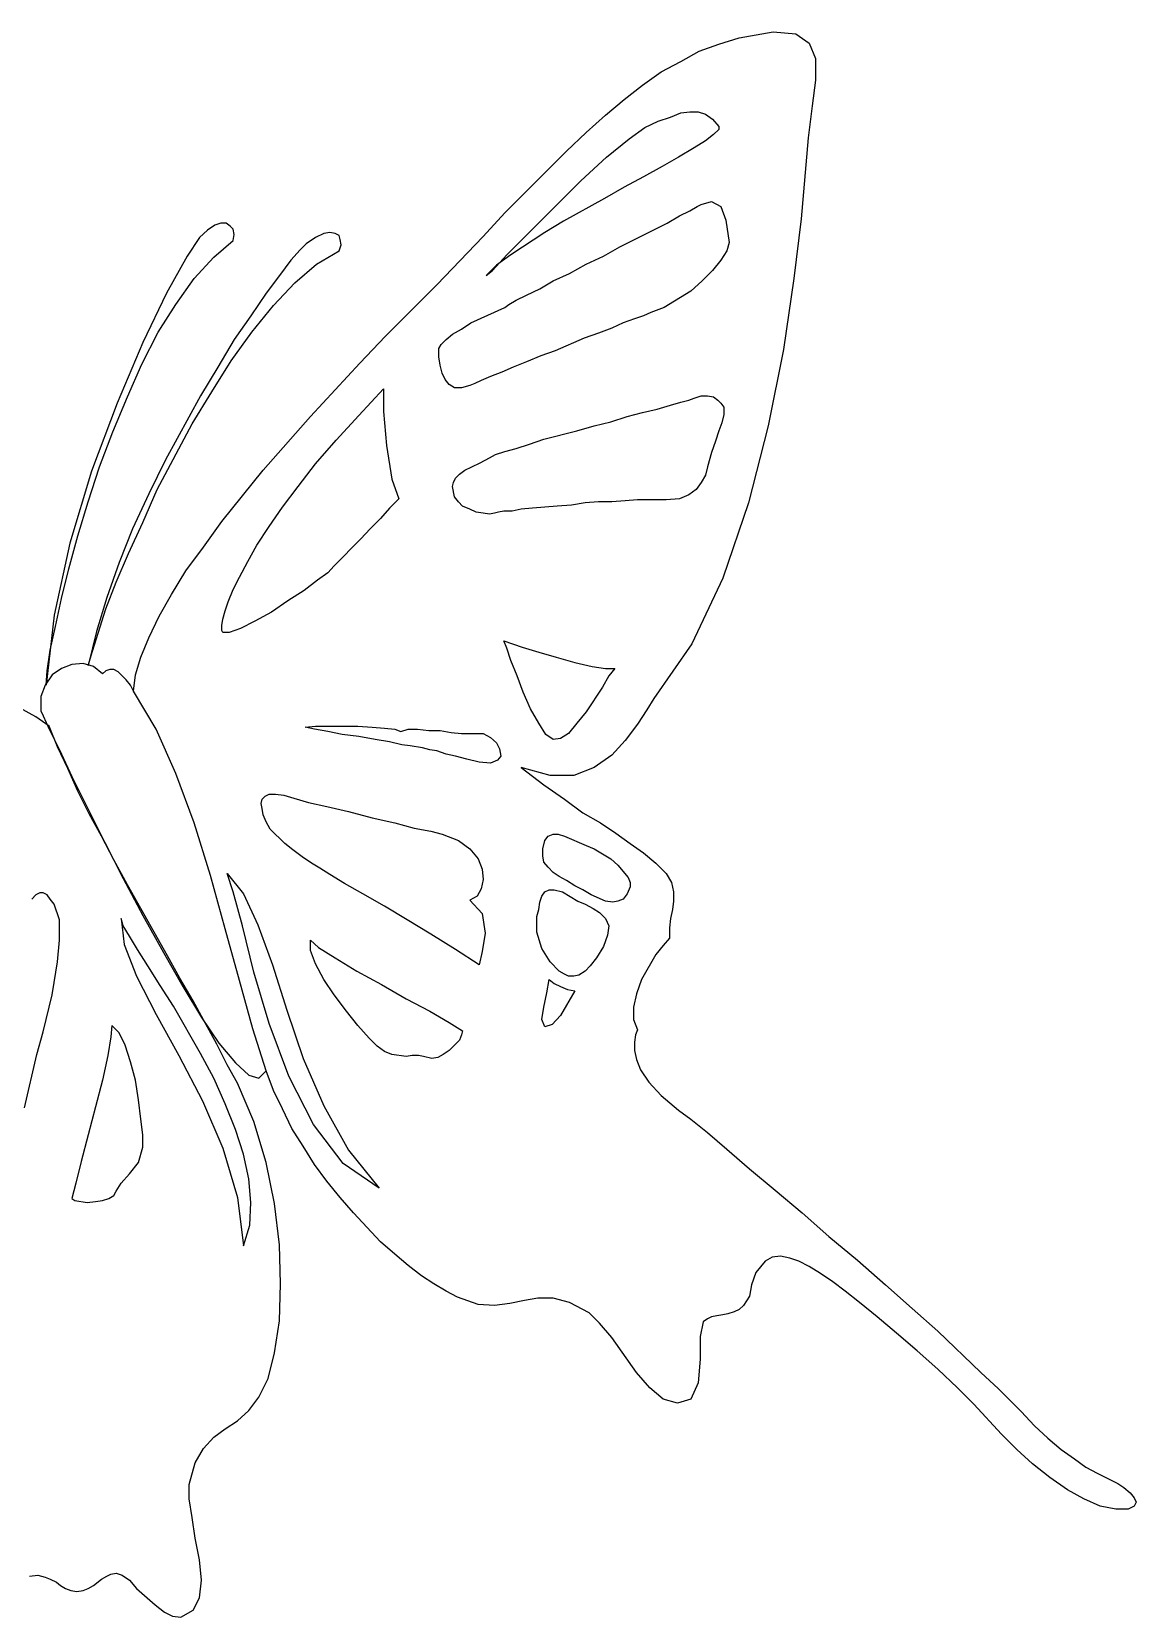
# Model space of a CAD drawing. Extents: x 0 to 29, y 0 to 28.5.
# Drawn here: x 13.15 to 29.05, y 5.68 to 28.5 of the extents above; entities that cross this region are included whole.
import ezdxf

# ---------------------------------------------------------------- set-up
doc = ezdxf.new("R2010")
doc.units = 0
doc.layers.add('CK_LEVEL_1', color=7, linetype='CONTINUOUS')

msp = doc.modelspace()

# ---------------------------------------------------------------- linework, layer by layer
at = {"layer": 'CK_LEVEL_1', "color": 2, "linetype": 'CONTINUOUS'}
for p, q in [((22.753408, 28.216003), (23.034681, 28.31963)), ((23.034681, 28.319632), (23.330757, 28.408453)), ((23.330757, 28.408453), (23.819283, 28.497276)), ((23.819283, 28.497276), (24.144966, 28.467669)), ((24.144964, 28.467669), (24.337414, 28.334435)), ((24.337414, 28.334435), (24.426237, 28.112377)), ((22.205669, 27.91993), (22.48694, 28.067968)), ((22.48694, 28.067966), (22.753408, 28.216003)), ((24.426237, 28.112377), (24.426237, 27.801497)), ((21.939201, 27.72748), (22.205669, 27.91993)), ((21.672733, 27.520227), (21.939201, 27.72748)), ((24.426237, 27.801498), (24.381824, 27.431404)), ((21.406265, 27.29817), (21.672733, 27.520227)), ((24.381824, 27.431404), (24.322609, 26.972486)), ((21.124994, 27.046507), (21.406267, 27.29817)), ((21.968809, 27.120525), (22.161259, 27.209347)), ((22.161259, 27.209347), (22.338905, 27.268562)), ((22.338903, 27.268562), (22.48694, 27.327778)), ((22.48694, 27.327778), (22.620174, 27.342581)), ((22.620174, 27.342581), (22.738605, 27.342581)), ((22.738605, 27.342581), (22.842232, 27.312973)), ((22.842232, 27.312975), (22.945858, 27.238956)), ((22.94586, 27.238955), (23.034681, 27.135328)), ((20.843721, 26.780039), (21.124994, 27.046507)), ((21.421068, 26.691216), (21.746752, 26.957684)), ((21.746752, 26.957684), (21.968809, 27.120525)), ((22.842232, 26.928076), (22.67939, 26.82445)), ((22.960663, 27.016897), (22.842234, 26.928074)), ((23.034681, 27.090918), (22.960663, 27.016899)), ((23.034681, 27.135328), (23.034681, 27.090918)), ((24.322611, 26.972486), (24.218985, 25.802988)), ((19.955496, 25.891811), (20.843723, 26.780039)), ((21.050976, 26.350727), (21.42107, 26.691214)), ((22.457335, 26.691216), (22.220474, 26.557981)), ((22.679392, 26.82445), (22.457335, 26.691216)), ((22.220472, 26.557981), (21.954004, 26.409943)), ((19.985104, 25.284857), (21.050976, 26.350729)), ((21.672733, 26.261906), (21.39146, 26.099064)), ((21.954004, 26.409943), (21.672733, 26.261904)), ((21.391462, 26.099064), (20.799311, 25.77338)), ((22.723803, 25.980635), (22.783018, 26.010242)), ((22.783016, 26.010241), (22.931055, 26.054651)), ((22.931055, 26.054651), (23.064289, 25.980633)), ((19.644615, 25.551325), (19.955494, 25.891811)), ((22.294493, 25.743773), (22.472139, 25.847399)), ((22.472137, 25.847401), (22.620174, 25.921419)), ((22.620174, 25.921417), (22.723801, 25.980633)), ((23.064289, 25.980635), (23.138308, 25.788185)), ((23.138308, 25.788183), (23.182718, 25.4625)), ((24.218985, 25.802988), (24.115358, 24.944368)), ((15.677203, 25.640146), (15.558772, 25.53652)), ((15.780829, 25.714167), (15.677203, 25.640148)), ((15.869652, 25.743773), (15.780828, 25.714165)), ((15.943671, 25.743773), (15.869652, 25.743773)), ((16.002886, 25.699362), (15.943671, 25.743773)), ((16.047297, 25.654949), (16.002886, 25.699362)), ((16.062101, 25.580931), (16.047297, 25.654949)), ((16.047297, 25.492109), (16.062101, 25.580931)), ((17.350031, 25.595736), (17.231602, 25.53652)), ((17.438852, 25.610538), (17.350029, 25.595734)), ((17.512871, 25.595736), (17.438852, 25.61054)), ((17.572086, 25.566128), (17.512871, 25.595736)), ((17.586889, 25.506912), (17.572086, 25.566128)), ((18.978445, 24.855547), (19.644615, 25.551325)), ((20.532843, 25.610538), (20.044317, 25.284855)), ((20.799311, 25.77338), (20.532843, 25.610538)), ((21.613518, 25.403286), (22.294491, 25.743773)), ((15.558772, 25.53652), (15.381127, 25.270052)), ((15.766025, 25.255247), (16.047297, 25.492107)), ((17.009542, 25.358875), (16.876308, 25.210836)), ((17.098366, 25.447697), (17.009542, 25.358875)), ((17.2316, 25.53652), (17.098366, 25.447697)), ((17.246403, 25.151623), (17.572086, 25.344072)), ((17.572086, 25.34407), (17.601694, 25.432894)), ((17.601694, 25.432894), (17.586889, 25.506912)), ((21.376657, 25.270052), (21.613518, 25.403286)), ((23.153112, 25.34407), (23.064289, 25.210836)), ((23.182718, 25.462502), (23.153111, 25.344072)), ((15.381127, 25.270052), (15.085052, 24.737116)), ((15.484754, 24.944368), (15.766025, 25.255247)), ((16.876308, 25.210836), (16.713467, 24.988779)), ((16.935524, 24.885155), (17.246403, 25.151623)), ((19.837065, 25.136818), (19.689026, 24.988779)), ((19.777849, 25.062799), (19.985102, 25.284857)), ((20.044317, 25.284857), (19.837065, 25.136818)), ((20.888132, 25.018389), (21.124992, 25.151623)), ((21.124994, 25.151623), (21.376657, 25.270052)), ((23.064289, 25.210836), (22.94586, 25.062798)), ((15.218286, 24.574274), (15.484754, 24.944368)), ((16.713467, 24.988779), (16.521017, 24.737116)), ((16.624645, 24.559471), (16.935524, 24.885155)), ((19.689028, 24.988779), (19.777851, 25.062798)), ((20.458824, 24.796331), (20.651274, 24.914761)), ((20.651274, 24.914761), (20.888134, 25.018387)), ((22.797821, 24.914761), (22.634979, 24.766724)), ((22.94586, 25.062799), (22.797821, 24.914761)), ((24.115356, 24.944368), (23.967318, 23.922907)), ((15.085052, 24.737116), (14.744564, 24.026535)), ((16.521017, 24.737116), (16.29896, 24.411432)), ((18.238256, 24.115356), (18.978445, 24.855545)), ((20.118338, 24.63349), (20.266375, 24.707508)), ((20.266375, 24.707508), (20.458824, 24.796331)), ((22.634979, 24.766724), (22.250082, 24.529863)), ((14.966621, 24.174572), (15.218287, 24.574274)), ((16.298962, 24.411432), (16.062101, 24.070946)), ((16.313765, 24.174572), (16.624645, 24.559471)), ((19.46697, 24.307806), (19.955496, 24.529863)), ((19.955496, 24.529863), (20.014711, 24.574274)), ((20.014709, 24.574274), (20.118336, 24.63349)), ((21.954004, 24.411432), (21.82077, 24.367022)), ((22.057632, 24.455845), (21.954006, 24.411434)), ((22.25008, 24.529863), (22.057631, 24.455845)), ((19.200502, 24.144964), (19.333736, 24.218983)), ((19.333736, 24.218985), (19.46697, 24.307806)), ((21.495089, 24.233788), (21.302639, 24.159769)), ((21.65793, 24.307806), (21.495089, 24.233788)), ((21.82077, 24.367022), (21.657928, 24.307806)), ((14.744565, 24.026535), (14.37447, 23.153112)), ((14.729761, 23.715654), (14.966621, 24.174572)), ((16.062101, 24.070946), (15.825241, 23.671244)), ((16.017691, 23.760067), (16.313766, 24.174572)), ((17.868162, 23.730459), (18.238256, 24.115356)), ((19.008053, 23.937712), (19.037661, 23.996927)), ((19.037661, 23.996927), (19.111679, 24.070946)), ((19.111679, 24.070946), (19.2005, 24.144964)), ((21.095387, 24.085751), (20.68088, 23.908104)), ((21.302639, 24.159769), (21.095387, 24.085751)), ((15.736418, 23.315952), (16.017691, 23.760067)), ((17.157581, 22.960663), (17.868162, 23.730459)), ((19.008053, 23.819283), (19.008053, 23.937712)), ((19.022858, 23.700851), (19.008053, 23.819283)), ((20.266375, 23.745262), (20.073925, 23.671244)), ((20.473627, 23.834085), (20.266375, 23.745264)), ((20.68088, 23.908104), (20.473627, 23.834085)), ((23.967319, 23.922909), (23.745264, 22.827429)), ((14.522508, 23.241934), (14.729761, 23.715654)), ((15.825241, 23.671244), (15.573576, 23.256737)), ((19.052465, 23.58242), (19.022858, 23.70085)), ((19.096876, 23.493599), (19.052465, 23.58242)), ((19.748241, 23.53801), (19.615007, 23.478794)), ((19.911083, 23.597225), (19.748241, 23.53801)), ((20.073925, 23.671244), (19.911083, 23.597225)), ((15.455146, 22.857037), (15.736418, 23.315954)), ((17.853357, 22.975466), (18.208649, 23.360365)), ((18.208649, 23.360365), (18.208649, 23.034681)), ((19.156092, 23.41958), (19.096876, 23.493599)), ((19.23011, 23.375168), (19.156092, 23.41958)), ((19.333736, 23.375168), (19.23011, 23.375168)), ((19.452168, 23.404776), (19.333736, 23.375168)), ((19.526184, 23.434383), (19.452166, 23.404776)), ((19.615007, 23.478794), (19.526184, 23.434381)), ((14.37447, 23.153112), (14.004375, 22.176062)), ((14.315255, 22.738605), (14.522509, 23.241934)), ((15.573576, 23.256739), (15.070248, 22.338905)), ((21.939201, 23.019878), (22.146454, 23.064289)), ((22.146456, 23.064289), (22.338905, 23.123505)), ((22.338903, 23.123505), (22.48694, 23.167915)), ((22.48694, 23.167915), (22.605371, 23.197523)), ((22.605371, 23.197523), (22.67939, 23.227131)), ((22.679392, 23.227131), (22.783018, 23.256739)), ((22.783016, 23.256739), (22.87184, 23.256739)), ((22.87184, 23.256739), (22.960661, 23.241934)), ((22.960663, 23.241934), (23.019878, 23.197523)), ((23.019878, 23.197523), (23.064289, 23.153112)), ((23.064289, 23.153112), (23.1087, 23.093897)), ((23.1087, 23.093897), (23.1087, 22.990271)), ((14.951817, 21.909594), (15.455146, 22.857035)), ((16.476606, 22.190866), (17.157581, 22.960663)), ((17.527676, 22.620176), (17.853359, 22.975466)), ((18.208649, 23.034681), (18.253059, 22.546158)), ((20.99176, 22.75341), (21.243423, 22.827429)), ((21.243423, 22.827429), (21.480284, 22.886644)), ((21.480284, 22.886644), (21.717144, 22.960663)), ((21.717146, 22.960663), (21.939203, 23.019878)), ((23.079094, 22.87184), (23.034681, 22.75341)), ((23.1087, 22.990271), (23.079092, 22.871841)), ((23.745262, 22.827429), (23.463989, 21.717146)), ((14.122806, 22.235277), (14.315254, 22.738605)), ((17.2316, 22.27969), (17.527676, 22.620176)), ((20.310785, 22.560961), (20.518038, 22.634979)), ((20.51804, 22.634979), (20.99176, 22.75341)), ((22.990271, 22.605371), (22.931055, 22.44253)), ((23.034681, 22.75341), (22.990271, 22.605371)), ((18.253059, 22.546158), (18.327078, 22.057632)), ((19.600204, 22.294493), (19.733438, 22.368511)), ((19.733438, 22.368511), (19.822262, 22.412924)), ((19.822262, 22.412924), (19.955496, 22.457335)), ((19.955496, 22.457335), (20.118338, 22.501745)), ((20.118338, 22.501745), (20.310787, 22.560961)), ((22.931055, 22.44253), (22.87184, 22.235277)), ((14.004376, 22.176062), (13.693497, 21.139797)), ((13.959964, 21.731949), (14.122806, 22.235277)), ((15.070248, 22.338903), (14.833386, 21.850378)), ((15.884456, 21.450678), (16.476606, 22.190866)), ((16.979935, 21.954004), (17.2316, 22.279688)), ((19.244913, 22.072435), (19.304129, 22.131651)), ((19.304129, 22.131651), (19.378147, 22.190866)), ((19.378147, 22.190866), (19.481773, 22.235277)), ((19.481773, 22.235277), (19.600203, 22.294493)), ((22.87184, 22.235277), (22.842232, 22.116848)), ((14.744565, 21.435873), (14.951817, 21.909594)), ((16.757879, 21.65793), (16.979935, 21.954006)), ((18.32708, 22.057632), (18.430706, 21.77636)), ((19.200502, 21.954004), (19.215307, 22.01322)), ((19.23011, 21.805967), (19.200502, 21.954004)), ((19.215305, 22.013222), (19.244913, 22.072437)), ((22.708998, 21.909594), (22.605371, 21.835575)), ((22.783016, 22.013222), (22.708998, 21.909595)), ((22.842232, 22.116846), (22.783016, 22.01322)), ((13.811926, 21.243423), (13.959964, 21.731949)), ((14.833387, 21.85038), (14.596527, 21.347052)), ((18.430706, 21.77636), (18.297472, 21.643126)), ((19.289326, 21.731949), (19.23011, 21.805967)), ((19.348539, 21.672733), (19.289324, 21.731949)), ((19.452168, 21.628323), (19.348541, 21.672735)), ((20.710487, 21.672733), (20.355196, 21.643126)), ((20.917742, 21.687536), (20.710489, 21.672733)), ((21.110189, 21.717146), (20.91774, 21.687538)), ((21.302639, 21.731949), (21.110189, 21.717144)), ((21.495089, 21.731949), (21.302639, 21.731949)), ((21.687536, 21.746754), (21.495087, 21.731949)), ((21.865183, 21.761557), (21.687536, 21.746754)), ((22.27969, 21.761557), (21.865183, 21.761557)), ((22.472137, 21.77636), (22.279688, 21.761555)), ((22.605371, 21.835575), (22.472137, 21.77636)), ((23.463991, 21.717146), (23.093897, 20.636471)), ((15.617988, 21.080582), (15.884456, 21.450676)), ((16.56543, 21.376657), (16.757879, 21.65793)), ((18.164238, 21.495089), (18.016199, 21.34705)), ((18.297472, 21.643126), (18.164238, 21.495087)), ((19.540989, 21.583912), (19.452168, 21.628323)), ((19.644615, 21.569107), (19.540989, 21.583912)), ((19.733438, 21.554302), (19.644617, 21.569107)), ((19.807457, 21.569107), (19.733438, 21.554302)), ((19.866673, 21.583912), (19.807457, 21.569107)), ((19.940691, 21.598715), (19.866673, 21.58391)), ((20.059122, 21.598715), (19.940691, 21.598715)), ((20.192356, 21.628323), (20.059122, 21.598715)), ((20.355198, 21.643126), (20.192356, 21.628321)), ((13.678692, 20.769703), (13.811926, 21.243423)), ((14.596527, 21.34705), (14.404078, 20.858526)), ((14.537312, 20.99176), (14.744565, 21.435873)), ((16.387783, 21.110189), (16.565428, 21.376657)), ((18.016199, 21.34705), (17.882965, 21.199013)), ((13.693496, 21.139797), (13.471439, 20.103533)), ((14.359666, 20.577253), (14.537312, 20.99176)), ((15.366323, 20.740095), (15.617989, 21.080582)), ((16.254551, 20.873329), (16.387785, 21.110189)), ((17.882965, 21.199013), (17.498068, 20.814114)), ((13.575066, 20.340393), (13.678692, 20.769703)), ((14.404078, 20.858526), (14.226432, 20.355198)), ((16.13612, 20.651274), (16.254549, 20.873329)), ((17.498068, 20.814114), (17.409245, 20.710487)), ((14.211629, 20.192356), (14.359666, 20.577253)), ((15.15907, 20.399609), (15.366323, 20.740095)), ((16.047297, 20.473627), (16.13612, 20.651274)), ((17.261208, 20.606861), (17.068758, 20.458824)), ((17.409245, 20.710487), (17.261206, 20.606861)), ((23.093897, 20.636469), (22.649784, 19.689028)), ((13.486243, 19.940691), (13.575067, 20.340393)), ((14.226432, 20.355198), (14.078394, 19.866673)), ((14.981425, 20.08873), (15.15907, 20.399611)), ((15.973278, 20.295982), (16.047297, 20.473627)), ((16.831898, 20.310785), (16.595037, 20.147943)), ((17.068758, 20.458824), (16.831898, 20.310785)), ((13.47144, 20.103533), (13.353009, 19.096876)), ((14.019179, 19.585402), (14.211629, 20.192356)), ((14.833387, 19.777849), (14.981425, 20.088728)), ((15.899259, 20.044317), (15.928866, 20.162746)), ((15.928867, 20.162748), (15.973278, 20.295982)), ((16.595037, 20.147943), (16.358177, 20.014709)), ((13.412224, 19.600204), (13.486243, 19.940691)), ((14.078394, 19.866673), (13.959964, 19.378149)), ((15.884456, 19.955496), (15.899259, 20.044319)), ((15.884456, 19.881475), (15.884456, 19.955494)), ((15.899259, 19.85187), (15.884456, 19.881477)), ((15.988082, 19.85187), (15.899259, 19.85187)), ((16.150925, 19.911083), (15.988083, 19.851868)), ((16.358177, 20.014709), (16.150925, 19.911083)), ((14.714957, 19.496578), (14.833387, 19.777851)), ((19.940691, 19.733438), (20.207159, 19.644617)), ((19.985104, 19.629812), (19.940691, 19.733438)), ((20.044317, 19.452168), (19.985102, 19.629812)), ((20.207159, 19.644615), (20.444019, 19.570597)), ((22.649782, 19.689028), (22.102043, 18.904428)), ((13.367813, 19.304129), (13.412224, 19.600204)), ((13.723104, 19.392952), (13.575066, 19.333736)), ((13.885945, 19.407755), (13.723104, 19.392952)), ((14.033983, 19.363344), (13.885945, 19.407755)), ((13.959964, 19.378147), (14.019178, 19.5854)), ((14.640938, 19.244913), (14.714957, 19.496576)), ((20.133141, 19.23011), (20.044319, 19.452168)), ((20.444019, 19.570597), (20.695683, 19.496578)), ((20.695684, 19.496578), (20.962152, 19.42256)), ((20.962152, 19.42256), (21.213816, 19.363344)), ((13.441832, 19.244913), (13.338204, 19.096874)), ((13.353009, 19.096876), (13.367813, 19.304129)), ((13.575066, 19.333736), (13.441832, 19.244915)), ((14.167217, 19.259718), (14.033983, 19.363344)), ((14.211629, 19.304129), (14.167217, 19.259716)), ((14.270844, 19.318933), (14.21163, 19.304129)), ((14.330059, 19.318933), (14.270844, 19.318933)), ((14.389274, 19.289326), (14.330059, 19.318933)), ((14.507704, 19.170895), (14.389274, 19.289324)), ((14.566919, 19.096876), (14.507705, 19.170895)), ((14.611331, 19.008053), (14.640938, 19.244913)), ((20.221964, 18.99325), (20.133141, 19.23011)), ((21.213816, 19.363344), (21.406265, 19.333736)), ((21.450678, 19.23011), (21.361855, 19.067268)), ((21.406265, 19.333736), (21.539499, 19.333736)), ((21.539499, 19.333736), (21.450676, 19.23011)), ((13.338205, 19.096876), (13.278991, 18.934034)), ((14.611331, 19.008053), (14.566919, 19.096876)), ((14.937014, 18.460314), (14.611331, 19.008053)), ((20.32559, 18.75639), (20.221964, 18.99325)), ((21.361855, 19.067268), (21.124994, 18.711979)), ((13.204971, 18.637959), (12.968111, 18.771193)), ((13.27899, 18.934034), (13.27899, 18.726782)), ((13.27899, 18.726782), (13.308598, 18.652763)), ((20.444019, 18.549135), (20.32559, 18.756388)), ((21.124994, 18.711979), (20.99176, 18.549137)), ((21.998417, 18.741585), (21.865183, 18.534332)), ((22.102043, 18.904427), (21.998417, 18.741585)), ((13.397421, 18.504725), (13.204971, 18.637959)), ((13.308598, 18.652763), (13.397421, 18.460314)), ((13.515851, 18.208649), (13.397421, 18.504725)), ((17.083563, 18.489922), (17.231602, 18.504726)), ((17.216797, 18.460314), (17.083563, 18.489922)), ((17.2316, 18.504725), (17.838554, 18.504725)), ((17.838554, 18.504725), (18.045807, 18.48992)), ((18.045807, 18.489922), (18.223454, 18.475117)), ((20.547646, 18.386293), (20.444019, 18.549135)), ((20.99176, 18.549135), (20.873329, 18.401096)), ((21.865183, 18.534332), (21.687536, 18.297472)), ((13.397421, 18.460314), (13.545458, 18.164238)), ((15.218286, 17.823751), (14.937014, 18.460314)), ((17.409245, 18.430706), (17.216795, 18.460314)), ((17.616499, 18.386293), (17.409246, 18.430706)), ((17.853357, 18.356688), (17.616497, 18.386295)), ((18.090219, 18.312277), (17.853359, 18.356688)), ((18.297472, 18.282667), (18.090219, 18.312275)), ((18.223454, 18.475117), (18.371492, 18.460312)), ((18.475117, 18.238256), (18.297472, 18.282667)), ((18.37149, 18.460314), (18.460312, 18.430706)), ((18.460314, 18.430706), (18.56394, 18.460314)), ((18.56394, 18.460314), (18.697174, 18.460314)), ((18.697174, 18.460314), (18.860016, 18.445511)), ((18.860016, 18.445511), (19.022858, 18.445511)), ((19.022858, 18.445511), (19.185699, 18.415903)), ((19.185699, 18.415901), (19.333736, 18.401096)), ((19.333736, 18.401098), (19.644617, 18.401098)), ((19.644615, 18.401098), (19.748241, 18.341883)), ((19.748241, 18.341883), (19.837065, 18.267864)), ((19.837065, 18.267864), (19.881475, 18.179043)), ((20.651274, 18.312277), (20.547647, 18.386295)), ((20.754898, 18.32708), (20.651272, 18.312277)), ((20.873329, 18.401098), (20.7549, 18.32708)), ((21.687536, 18.297472), (21.495087, 18.090219)), ((13.663889, 17.89777), (13.515851, 18.208649)), ((13.545458, 18.164238), (13.723104, 17.779341)), ((18.593548, 18.223454), (18.475119, 18.238258)), ((18.771193, 18.193846), (18.593546, 18.223454)), ((18.874819, 18.164238), (18.771193, 18.193846)), ((18.978445, 18.149433), (18.874819, 18.164238)), ((19.111679, 18.105022), (18.978445, 18.149433)), ((19.244913, 18.075415), (19.111679, 18.105022)), ((19.407755, 18.031004), (19.244913, 18.075415)), ((19.585402, 17.986591), (19.407755, 18.031004)), ((19.89628, 18.075415), (19.85187, 18.016199)), ((19.881475, 18.179043), (19.89628, 18.075417)), ((21.495089, 18.090219), (21.243425, 17.912575)), ((13.811926, 17.572086), (13.663889, 17.89777)), ((15.484754, 17.113169), (15.218286, 17.823751)), ((19.748241, 17.971788), (19.5854, 17.986591)), ((19.85187, 18.016199), (19.748243, 17.971788)), ((20.606861, 17.794144), (20.192356, 17.912575)), ((20.192356, 17.912575), (20.51804, 17.66091)), ((20.947348, 17.794144), (20.606861, 17.794144)), ((21.243423, 17.912575), (20.947348, 17.794144)), ((13.723104, 17.779341), (14.196824, 16.8319)), ((13.974768, 17.246403), (13.811926, 17.572086)), ((20.51804, 17.66091), (20.814116, 17.453657)), ((16.446999, 17.394442), (16.461803, 17.453657)), ((16.461803, 17.320421), (16.446999, 17.39444)), ((16.461803, 17.453655), (16.506214, 17.498068)), ((16.506214, 17.498068), (16.56543, 17.527676)), ((16.56543, 17.527676), (16.654253, 17.527676)), ((16.654251, 17.527676), (16.77268, 17.512871)), ((16.772682, 17.512871), (16.920721, 17.46846)), ((16.920719, 17.46846), (17.127972, 17.409245)), ((17.127974, 17.409245), (17.394442, 17.350029)), ((17.394442, 17.350031), (17.705322, 17.276012)), ((20.814114, 17.453655), (21.080582, 17.261206)), ((14.152413, 16.920719), (13.974769, 17.246403)), ((15.721614, 16.358177), (15.484754, 17.113169)), ((16.476606, 17.2316), (16.461802, 17.320421)), ((16.521017, 17.127974), (16.476606, 17.2316)), ((16.580233, 17.024347), (16.521017, 17.127974)), ((17.70532, 17.276011), (18.045807, 17.187187)), ((18.045807, 17.187187), (18.37149, 17.113169)), ((18.37149, 17.113169), (18.652761, 17.03915)), ((21.080582, 17.261208), (21.332247, 17.113169)), ((21.332247, 17.113169), (21.554302, 16.965132)), ((14.330059, 16.580233), (14.152413, 16.920719)), ((16.787485, 16.817095), (16.580233, 17.024347)), ((18.652761, 17.03915), (18.889622, 16.994738)), ((18.889624, 16.99474), (19.052465, 16.950329)), ((19.052465, 16.950329), (19.289326, 16.861506)), ((20.532843, 16.861506), (20.577253, 16.920721)), ((20.577253, 16.920719), (20.651272, 16.950327)), ((20.651274, 16.950329), (20.725292, 16.950329)), ((20.725292, 16.950329), (20.814114, 16.920721)), ((20.814114, 16.920719), (21.124994, 16.787485)), ((21.554302, 16.965132), (21.761555, 16.817093)), ((14.196825, 16.831898), (14.463293, 16.313765)), ((16.905916, 16.728271), (16.787487, 16.817095)), ((17.03915, 16.624645), (16.905916, 16.728271)), ((19.289326, 16.861506), (19.452168, 16.743076)), ((19.452168, 16.743074), (19.570597, 16.595036)), ((20.503235, 16.743074), (20.532843, 16.861504)), ((20.503235, 16.639448), (20.503235, 16.743074)), ((21.124994, 16.787485), (21.243423, 16.743074)), ((21.243423, 16.743074), (21.480284, 16.595036)), ((21.761557, 16.817095), (21.954006, 16.683861)), ((21.954004, 16.683861), (22.131651, 16.535822)), ((14.522508, 16.224943), (14.330059, 16.580233)), ((17.172384, 16.535822), (17.03915, 16.624645)), ((17.290815, 16.461803), (17.172384, 16.535822)), ((17.438852, 16.37298), (17.290813, 16.461803)), ((19.570597, 16.595037), (19.629812, 16.446999)), ((19.629812, 16.446999), (19.644617, 16.298962)), ((20.51804, 16.550627), (20.503235, 16.639448)), ((20.577253, 16.476606), (20.518038, 16.550625)), ((20.651274, 16.402588), (20.577255, 16.476606)), ((21.480284, 16.595037), (21.58391, 16.506214)), ((21.583912, 16.506214), (21.731951, 16.328569)), ((22.131651, 16.535822), (22.27969, 16.387783)), ((14.463293, 16.313765), (14.744565, 15.780828)), ((15.099855, 15.203482), (14.522509, 16.224943)), ((15.928867, 15.58838), (15.721614, 16.358177)), ((16.047297, 16.121317), (15.958474, 16.387785)), ((15.958475, 16.387783), (16.195335, 16.091707)), ((17.646105, 16.239746), (17.438852, 16.37298)), ((17.912573, 16.091709), (17.646105, 16.239746)), ((19.644615, 16.298962), (19.615007, 16.165728)), ((20.740095, 16.343372), (20.651274, 16.402588)), ((20.843721, 16.284159), (20.740095, 16.343374)), ((20.962152, 16.210138), (20.843723, 16.284157)), ((21.080582, 16.150925), (20.962152, 16.21014)), ((21.731949, 16.328569), (21.761557, 16.254551)), ((21.761557, 16.254551), (21.761557, 16.195335)), ((22.27969, 16.387783), (22.353708, 16.254549)), ((22.353706, 16.254551), (22.383314, 16.121317)), ((13.204971, 16.076904), (13.145757, 16.017689)), ((13.264187, 16.106512), (13.204971, 16.076904)), ((13.308598, 16.106512), (13.264187, 16.106512)), ((13.367813, 16.076904), (13.308599, 16.106512)), ((13.412224, 16.017691), (13.367813, 16.076906)), ((13.47144, 15.943671), (13.412225, 16.017691)), ((16.180531, 15.632791), (16.047297, 16.121315)), ((16.195335, 16.091709), (16.402588, 15.647595)), ((18.223454, 15.914063), (17.912573, 16.091709)), ((19.555794, 16.062101), (19.452168, 16.002886)), ((19.452168, 16.002886), (19.629812, 15.810437)), ((19.615007, 16.165728), (19.555792, 16.062101)), ((20.444019, 15.869652), (20.458824, 15.973278)), ((20.458824, 15.973278), (20.488432, 16.062101)), ((20.488432, 16.062101), (20.532845, 16.121317)), ((20.532843, 16.121317), (20.592058, 16.150925)), ((20.592058, 16.150925), (20.666077, 16.150925)), ((20.666077, 16.150925), (20.784506, 16.121317)), ((20.784508, 16.121317), (21.006563, 15.988083)), ((21.006563, 15.988082), (21.110189, 15.943671)), ((21.199013, 16.076904), (21.080582, 16.150923)), ((21.406265, 15.988082), (21.199013, 16.076904)), ((21.509892, 15.973278), (21.406265, 15.988082)), ((21.583912, 15.988082), (21.509893, 15.973278)), ((21.65793, 16.017691), (21.583912, 15.988083)), ((21.717146, 16.091709), (21.65793, 16.017691)), ((21.761557, 16.195335), (21.717146, 16.091709)), ((22.383314, 15.988082), (22.368509, 15.869652)), ((22.383314, 16.121317), (22.383314, 15.988083)), ((13.545458, 15.721614), (13.471439, 15.943671)), ((14.744565, 15.780829), (15.04064, 15.247893)), ((18.549135, 15.721614), (18.223452, 15.914062)), ((19.629812, 15.810437), (19.674223, 15.529165)), ((20.414412, 15.766025), (20.444019, 15.869652)), ((20.414412, 15.543969), (20.414412, 15.766026)), ((21.110189, 15.943671), (21.228619, 15.884457)), ((21.228621, 15.884456), (21.317444, 15.825241)), ((21.317444, 15.825241), (21.406267, 15.736418)), ((22.368511, 15.869652), (22.338903, 15.736418)), ((13.545458, 15.425539), (13.545458, 15.721614)), ((14.433685, 15.736418), (14.478097, 15.366323)), ((14.463293, 15.632791), (14.433685, 15.736418)), ((14.552115, 15.484754), (14.463293, 15.632791)), ((16.13612, 14.848191), (15.928866, 15.58838)), ((16.343372, 14.966621), (16.180531, 15.632792)), ((16.402588, 15.647595), (16.60984, 15.070249)), ((18.889624, 15.514361), (18.549137, 15.721615)), ((19.244913, 15.292304), (18.889622, 15.514361)), ((19.674223, 15.529165), (19.629812, 15.262697)), ((20.488432, 15.307108), (20.414413, 15.543969)), ((21.406265, 15.736418), (21.450676, 15.632791)), ((21.450678, 15.632791), (21.435873, 15.499557)), ((22.338903, 15.736418), (22.324099, 15.603184)), ((22.3241, 15.603184), (22.3241, 15.455146)), ((13.515851, 15.114659), (13.545458, 15.425539)), ((14.478097, 15.366323), (14.655742, 14.907407)), ((14.670546, 15.292304), (14.552114, 15.484754)), ((14.818583, 15.055444), (14.670546, 15.292304)), ((17.157581, 15.425539), (17.276011, 15.321912)), ((17.157581, 15.277501), (17.157581, 15.425539)), ((17.276011, 15.321912), (17.512871, 15.173874)), ((19.585402, 15.070248), (19.244915, 15.292304)), ((20.606861, 15.114659), (20.488432, 15.307108)), ((21.376657, 15.336716), (21.273031, 15.173874)), ((21.435873, 15.499557), (21.376657, 15.336716)), ((22.235277, 15.35152), (22.131651, 15.218286)), ((22.3241, 15.455146), (22.235277, 15.35152)), ((13.47144, 14.818584), (13.515851, 15.114659)), ((15.04064, 15.247893), (15.321912, 14.759368)), ((15.277501, 14.877799), (15.099855, 15.203482)), ((16.60984, 15.070248), (16.817093, 14.41888)), ((17.2316, 15.085052), (17.157581, 15.2775)), ((17.350031, 14.862995), (17.231602, 15.085052)), ((17.512871, 15.173874), (17.823751, 14.981425)), ((19.629812, 15.262697), (19.585402, 15.070249)), ((20.740095, 14.981425), (20.606861, 15.114659)), ((21.273031, 15.173874), (21.18421, 15.055444)), ((22.131651, 15.218286), (21.924398, 14.862994)), ((14.655742, 14.907406), (14.937014, 14.359666)), ((14.996229, 14.774172), (14.818583, 15.055444)), ((15.46995, 14.552115), (15.277501, 14.877799)), ((16.328569, 14.152413), (16.13612, 14.848191)), ((16.56543, 14.226432), (16.343374, 14.96662)), ((17.498068, 14.640938), (17.350029, 14.862995)), ((17.823751, 14.981425), (18.179043, 14.788977)), ((20.56245, 14.670546), (20.592058, 14.862994)), ((20.592058, 14.862995), (20.666077, 14.803781)), ((20.814114, 14.937014), (20.740095, 14.981424)), ((20.873329, 14.907406), (20.814114, 14.937014)), ((20.947348, 14.907406), (20.873329, 14.907406)), ((21.021366, 14.92221), (20.947348, 14.907406)), ((21.110189, 14.981425), (21.021366, 14.922211)), ((21.18421, 15.055444), (21.110191, 14.981424)), ((21.924398, 14.862995), (21.85038, 14.655742)), ((13.308598, 14.108002), (13.441832, 14.640938)), ((13.441832, 14.640938), (13.471439, 14.818583)), ((15.188678, 14.478097), (14.996229, 14.774172)), ((15.321912, 14.759368), (15.58838, 14.315255)), ((17.675713, 14.404078), (17.498068, 14.640938)), ((18.179043, 14.788976), (18.534332, 14.581722)), ((20.51804, 14.463293), (20.56245, 14.670547)), ((20.666077, 14.80378), (20.754898, 14.759368)), ((20.754898, 14.759368), (20.858524, 14.714957)), ((20.962152, 14.700153), (20.7549, 14.344863)), ((20.858526, 14.714957), (20.962152, 14.700153)), ((21.85038, 14.655742), (21.805969, 14.463293)), ((15.573576, 13.797123), (15.188678, 14.478097)), ((15.647595, 14.226432), (15.469951, 14.552114)), ((16.817095, 14.418881), (17.053955, 13.723104)), ((17.838554, 14.196825), (17.675713, 14.404078)), ((18.534332, 14.581723), (18.874819, 14.404078)), ((18.874819, 14.404078), (19.156092, 14.241236)), ((20.488432, 14.285647), (20.51804, 14.463293)), ((21.805967, 14.463293), (21.805967, 14.285647)), ((14.300451, 14.196825), (14.285647, 14.033983)), ((14.404078, 14.093198), (14.30045, 14.196825)), ((14.937014, 14.359666), (15.262696, 13.767515)), ((15.58838, 14.315255), (15.840044, 13.945161)), ((15.810437, 13.930357), (15.647595, 14.226432)), ((16.521017, 13.545458), (16.328568, 14.152412)), ((16.846701, 13.47144), (16.565428, 14.226433)), ((18.001396, 14.019179), (17.838554, 14.196825)), ((19.156092, 14.241236), (19.348541, 14.122806)), ((20.532843, 14.182021), (20.48843, 14.285647)), ((20.636469, 14.211629), (20.532843, 14.182021)), ((20.754898, 14.344863), (20.636469, 14.211629)), ((21.805967, 14.285647), (21.865183, 14.13761)), ((13.219775, 13.782319), (13.308599, 14.108002)), ((14.285647, 14.033983), (14.241237, 13.767515)), ((14.4929, 13.915553), (14.404078, 14.093198)), ((15.958475, 13.634281), (15.810437, 13.930357)), ((15.840044, 13.945161), (16.076904, 13.663889)), ((18.119825, 13.900749), (18.001396, 14.019179)), ((19.304129, 13.989572), (19.15609, 13.841534)), ((19.333736, 14.063591), (19.304129, 13.989572)), ((19.348539, 14.122806), (19.333735, 14.063591)), ((21.835575, 14.063591), (21.82077, 13.959964)), ((21.82077, 13.959964), (21.82077, 13.841534)), ((21.865183, 14.13761), (21.835575, 14.063591)), ((13.04213, 13.012522), (13.219775, 13.782319)), ((14.241236, 13.767515), (14.167216, 13.412224)), ((14.566919, 13.678692), (14.4929, 13.915553)), ((15.262697, 13.767515), (15.603184, 13.116149)), ((15.766025, 13.441832), (15.573576, 13.797123)), ((17.053953, 13.723104), (17.350029, 13.04213)), ((18.223454, 13.82673), (18.119827, 13.900749)), ((18.32708, 13.782319), (18.223454, 13.82673)), ((18.534332, 13.752711), (18.32708, 13.782319)), ((18.623156, 13.767515), (18.534332, 13.752711)), ((18.711979, 13.767515), (18.623156, 13.767515)), ((18.785995, 13.752711), (18.711977, 13.767515)), ((18.904427, 13.723104), (18.785995, 13.75271)), ((18.99325, 13.737908), (18.904428, 13.723104)), ((19.067268, 13.782319), (18.99325, 13.737908)), ((19.156092, 13.841534), (19.067268, 13.782319)), ((21.82077, 13.841534), (21.850378, 13.7083)), ((21.85038, 13.7083), (21.909595, 13.560262)), ((14.640938, 13.412224), (14.566918, 13.678692)), ((16.106512, 13.367813), (15.958475, 13.634281)), ((16.076904, 13.663889), (16.269354, 13.486243)), ((16.269354, 13.486243), (16.417393, 13.441833)), ((16.417393, 13.441832), (16.521019, 13.545458)), ((16.624645, 13.264187), (16.521019, 13.545458)), ((17.201992, 12.775662), (16.846701, 13.47144)), ((21.909594, 13.560262), (22.028023, 13.382617)), ((14.167217, 13.412224), (14.063591, 13.027326)), ((14.685349, 13.130953), (14.640939, 13.412224)), ((15.928867, 13.071738), (15.766026, 13.441833)), ((16.343372, 12.820073), (16.106512, 13.367813)), ((16.757879, 12.997719), (16.624645, 13.264187)), ((22.028025, 13.382617), (22.205671, 13.190168)), ((14.063591, 13.027326), (13.959964, 12.627624)), ((14.714957, 12.849681), (14.685349, 13.130953)), ((15.603184, 13.116149), (15.899259, 12.435175)), ((16.076904, 12.701643), (15.928866, 13.071738)), ((17.350031, 13.04213), (17.705322, 12.405567)), ((22.205669, 13.190168), (22.457333, 12.982915)), ((14.744565, 12.627624), (14.714957, 12.849681)), ((16.521017, 12.227922), (16.343372, 12.820073)), ((16.891113, 12.716447), (16.757879, 12.997719)), ((17.631302, 12.213118), (17.201992, 12.775661)), ((22.457335, 12.982915), (22.634979, 12.849681)), ((22.634979, 12.849681), (22.87184, 12.657232)), ((13.959964, 12.627624), (13.856338, 12.242725)), ((14.744565, 12.449979), (14.744565, 12.627624)), ((16.195335, 12.346352), (16.076906, 12.701643)), ((17.053953, 12.464783), (16.891111, 12.716447)), ((22.87184, 12.657232), (23.153112, 12.420371)), ((14.685349, 12.227922), (14.744565, 12.44998)), ((15.899259, 12.435175), (16.106512, 11.724594)), ((16.269354, 11.991062), (16.195335, 12.346353)), ((17.216797, 12.198315), (17.053955, 12.464783)), ((17.70532, 12.405567), (18.149433, 11.857828)), ((23.153112, 12.420371), (23.478796, 12.139099)), ((13.856338, 12.242726), (13.782318, 11.931847)), ((14.552115, 12.06508), (14.685349, 12.227921)), ((16.639448, 11.635771), (16.521019, 12.227921)), ((17.394442, 11.961454), (17.216797, 12.198316)), ((18.149433, 11.857828), (17.631302, 12.213119)), ((23.478794, 12.139099), (23.848888, 11.82822)), ((13.782319, 11.931846), (13.723104, 11.709789)), ((14.359666, 11.813416), (14.433685, 11.931846)), ((14.433685, 11.931846), (14.552115, 12.06508)), ((16.298962, 11.650575), (16.269354, 11.991062)), ((17.586889, 11.724594), (17.39444, 11.961454)), ((13.723104, 11.70979), (13.767514, 11.680182)), ((13.767515, 11.680182), (13.94516, 11.650576)), ((13.94516, 11.650575), (14.063591, 11.665378)), ((14.063591, 11.665378), (14.167217, 11.680182)), ((14.167217, 11.680182), (14.256041, 11.70979)), ((14.25604, 11.70979), (14.330059, 11.754201)), ((14.330059, 11.754201), (14.359666, 11.813416)), ((16.106512, 11.724594), (16.195335, 11.028816)), ((16.284159, 11.324891), (16.298962, 11.650575)), ((16.713467, 11.04362), (16.639448, 11.635771)), ((17.779339, 11.502537), (17.586889, 11.724594)), ((23.848888, 11.82822), (24.233786, 11.502538)), ((18.164238, 11.088031), (17.779339, 11.502537)), ((24.233788, 11.502537), (24.618687, 11.16205)), ((16.195335, 11.028816), (16.284159, 11.324891)), ((16.728271, 10.481076), (16.713467, 11.04362)), ((18.37149, 10.910386), (18.164238, 11.088031)), ((24.618687, 11.16205), (25.033194, 10.821564)), ((18.56394, 10.747544), (18.37149, 10.910386)), ((18.75639, 10.599506), (18.56394, 10.747544)), ((23.700851, 10.806759), (23.567617, 10.643918)), ((23.804478, 10.865974), (23.700851, 10.80676)), ((23.922909, 10.880778), (23.80448, 10.865974)), ((24.056143, 10.851171), (23.922909, 10.880777)), ((24.189377, 10.806759), (24.056143, 10.851171)), ((24.337414, 10.73274), (24.189375, 10.80676)), ((24.500256, 10.629114), (24.337414, 10.73274)), ((25.033192, 10.821563), (25.432894, 10.466271)), ((18.934034, 10.481076), (18.75639, 10.599506)), ((23.567617, 10.643918), (23.508402, 10.466272)), ((24.6779, 10.510684), (24.500256, 10.629114)), ((24.855547, 10.37745), (24.677902, 10.510684)), ((16.713467, 9.94814), (16.728271, 10.481076)), ((19.111679, 10.37745), (18.934032, 10.481076)), ((19.274521, 10.288627), (19.111679, 10.37745)), ((19.570597, 10.185), (19.274521, 10.288628)), ((20.429216, 10.273823), (20.236767, 10.244216)), ((20.651274, 10.273823), (20.429216, 10.273823)), ((20.888132, 10.214608), (20.651272, 10.273823)), ((23.478794, 10.303431), (23.389971, 10.170197)), ((23.508402, 10.466272), (23.478794, 10.303432)), ((25.062799, 10.214608), (24.855547, 10.37745)), ((25.432894, 10.466272), (25.817791, 10.125786)), ((19.807457, 10.170197), (19.570597, 10.184999)), ((20.029514, 10.199804), (19.807457, 10.170197)), ((20.236767, 10.244216), (20.029514, 10.199804)), ((21.169405, 10.06657), (20.888132, 10.214608)), ((21.317444, 9.918532), (21.169405, 10.06657)), ((23.167915, 10.051766), (23.093897, 10.036963)), ((23.256739, 10.081374), (23.167915, 10.051766)), ((23.330757, 10.110982), (23.256739, 10.081374)), ((23.389973, 10.170197), (23.330757, 10.110982)), ((25.314463, 10.007355), (25.062799, 10.214608)), ((25.817793, 10.125785), (26.187887, 9.800102)), ((16.639448, 9.489223), (16.713467, 9.948139)), ((21.495089, 9.711279), (21.317444, 9.918532)), ((22.812626, 9.933336), (22.768213, 9.726083)), ((22.87184, 9.977748), (22.812624, 9.933336)), ((22.931055, 10.007355), (22.87184, 9.977748)), ((23.005074, 10.022159), (22.931055, 10.007355)), ((23.093897, 10.036963), (23.005075, 10.02216)), ((25.595736, 9.770495), (25.314463, 10.007356)), ((21.85038, 9.207951), (21.495089, 9.711279)), ((22.768213, 9.726083), (22.768213, 9.4004)), ((25.891811, 9.51883), (25.595736, 9.770495)), ((26.187885, 9.800102), (26.809645, 9.207952)), ((16.550627, 9.119128), (16.639448, 9.489223)), ((22.768213, 9.4004), (22.738605, 9.059914)), ((26.187885, 9.252362), (25.891809, 9.51883)), ((22.042828, 8.985894), (21.850378, 9.207952)), ((26.469158, 8.985894), (26.187885, 9.252362)), ((26.809645, 9.207951), (27.061308, 8.971089)), ((16.417393, 8.85266), (16.550627, 9.119128)), ((22.235277, 8.823053), (22.042828, 8.985894)), ((22.738605, 9.059913), (22.634979, 8.823052)), ((26.706018, 8.749034), (26.469158, 8.985894)), ((27.06131, 8.97109), (27.386993, 8.645408)), ((16.269354, 8.660211), (16.417393, 8.852659)), ((22.44253, 8.763838), (22.235277, 8.823052)), ((22.634979, 8.823053), (22.44253, 8.763839)), ((27.105721, 8.319724), (26.706018, 8.749034)), ((15.928867, 8.393743), (16.106512, 8.512173)), ((16.106512, 8.512173), (16.269354, 8.660211)), ((27.386993, 8.645407), (27.579443, 8.438153)), ((15.617988, 8.112471), (15.766025, 8.275312)), ((15.766025, 8.275313), (15.928866, 8.393744)), ((27.327778, 8.097667), (27.105722, 8.319724)), ((27.579441, 8.438154), (27.771891, 8.260509)), ((27.771891, 8.260509), (27.96434, 8.097667)), ((15.499557, 7.905218), (15.617988, 8.112472)), ((27.549833, 7.890415), (27.327776, 8.097667)), ((27.96434, 8.097667), (28.15679, 7.964433)), ((15.410735, 7.594339), (15.499557, 7.905218)), ((27.801498, 7.697965), (27.549835, 7.890415)), ((28.15679, 7.964433), (28.319632, 7.846003)), ((28.319632, 7.846003), (28.482473, 7.757181)), ((28.482471, 7.757181), (28.778547, 7.609143)), ((15.410735, 7.387086), (15.410735, 7.594339)), ((28.053164, 7.52032), (27.801498, 7.697965)), ((28.778547, 7.609143), (28.867371, 7.549928)), ((28.867371, 7.549928), (28.956192, 7.475909)), ((15.455146, 7.120618), (15.410735, 7.387086)), ((28.290024, 7.387086), (28.053164, 7.52032)), ((28.526884, 7.28346), (28.290024, 7.387086)), ((28.956194, 7.475909), (29.015409, 7.40189)), ((29.015408, 7.40189), (29.045015, 7.342675)), ((29.045015, 7.342675), (29.015408, 7.28346)), ((15.499557, 6.824542), (15.455146, 7.120618)), ((28.74894, 7.239048), (28.526884, 7.28346)), ((28.926586, 7.239048), (28.74894, 7.239048)), ((29.015408, 7.28346), (28.926586, 7.239048)), ((15.558772, 6.513663), (15.499557, 6.824542)), ((15.58838, 6.217587), (15.558772, 6.513663)), ((13.116149, 6.276803), (13.234579, 6.291606)), ((13.234579, 6.291606), (13.338205, 6.261999)), ((13.338205, 6.261999), (13.412225, 6.232391)), ((13.412224, 6.232391), (13.501047, 6.18798)), ((13.501047, 6.18798), (13.560262, 6.143569)), ((14.033983, 6.143569), (14.152413, 6.232391)), ((14.152413, 6.232391), (14.226433, 6.276803)), ((14.226432, 6.276803), (14.285646, 6.30641)), ((14.285647, 6.30641), (14.359667, 6.321214)), ((14.359666, 6.321214), (14.448489, 6.291606)), ((14.448489, 6.291606), (14.552115, 6.217587)), ((14.552115, 6.217587), (14.655743, 6.099157)), ((15.558772, 5.965923), (15.58838, 6.217587)), ((13.560262, 6.143569), (13.634281, 6.099157)), ((13.634281, 6.099157), (13.708301, 6.06955)), ((13.7083, 6.06955), (13.797123, 6.054746)), ((13.797123, 6.054746), (13.885945, 6.06955)), ((13.885945, 6.06955), (13.959965, 6.099157)), ((13.959964, 6.099157), (14.033983, 6.143569)), ((14.655742, 6.099157), (14.92221, 5.862297)), ((15.46995, 5.788278), (15.558772, 5.965923)), ((14.92221, 5.862297), (15.055444, 5.75867)), ((15.055444, 5.75867), (15.173874, 5.699455)), ((15.292304, 5.684651), (15.46995, 5.788278)), ((15.173874, 5.699455), (15.292304, 5.684651))]:
    msp.add_line(p, q, dxfattribs=at)

doc.saveas('drawing.dxf')
